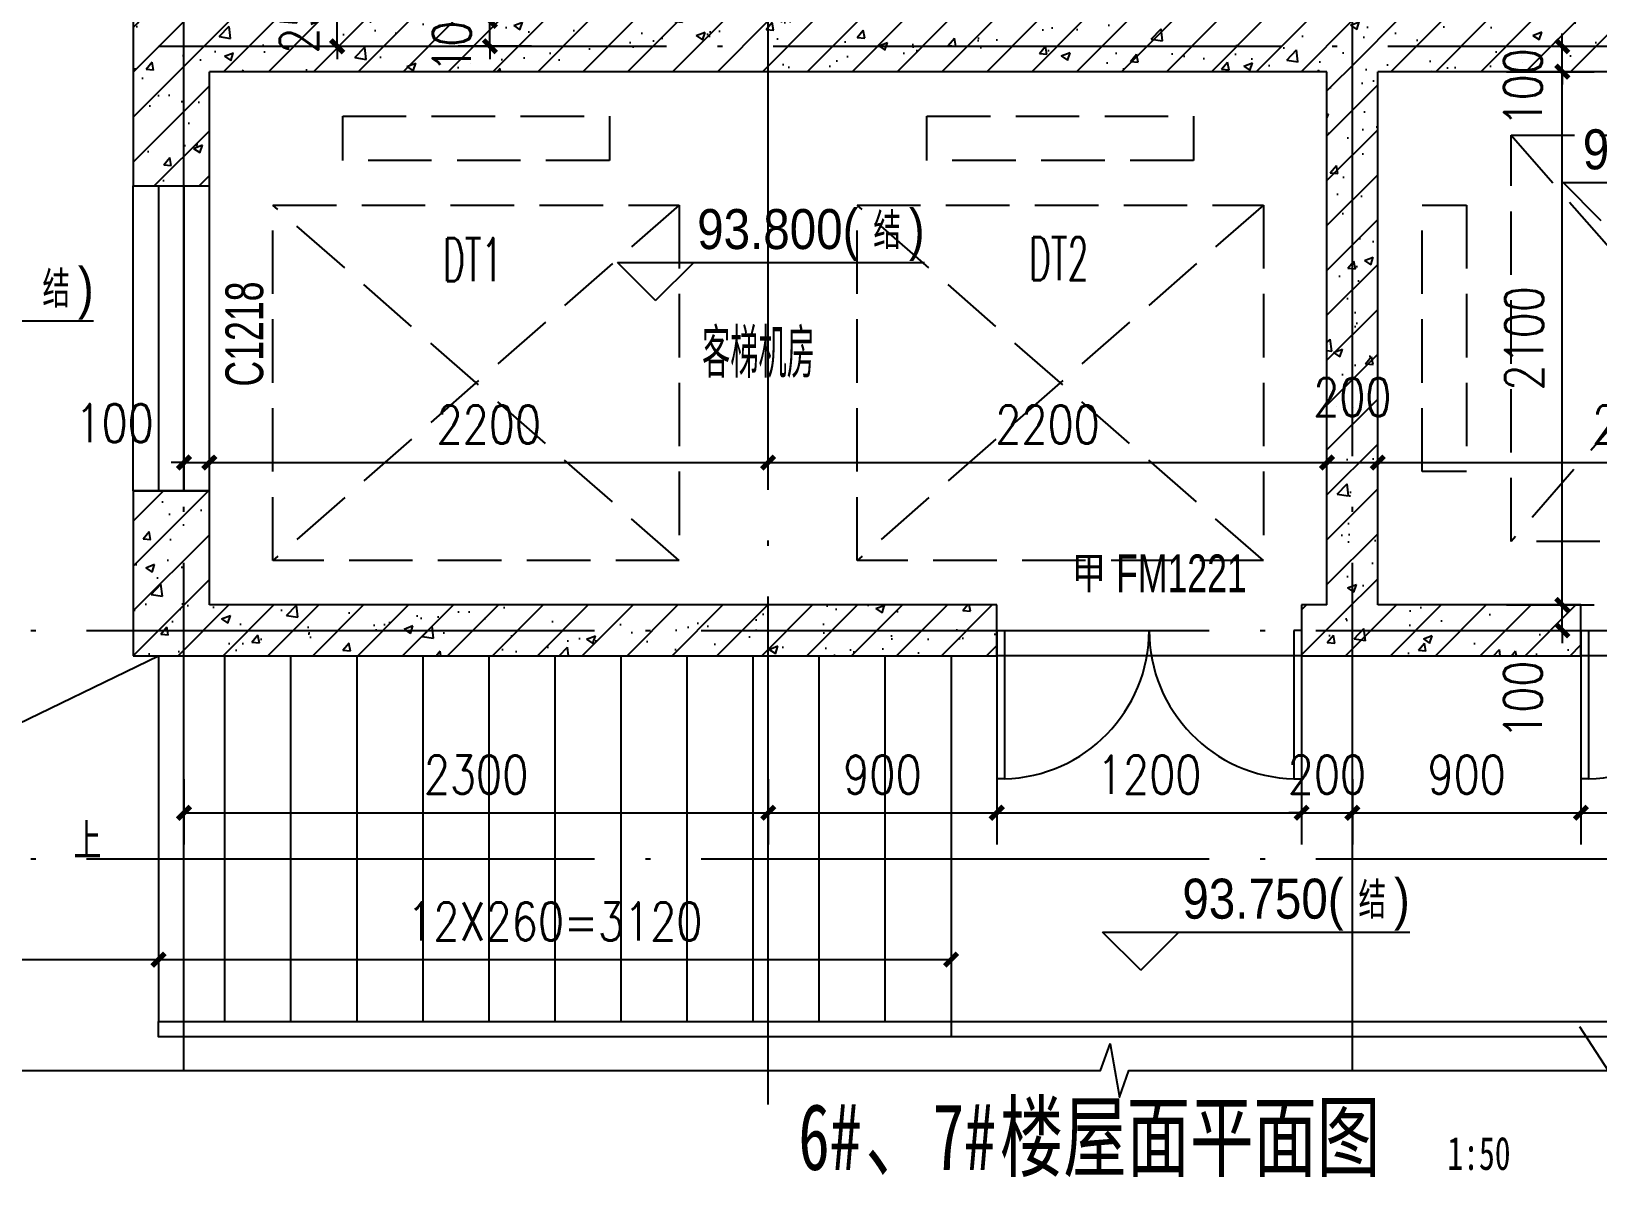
# Model space of a CAD drawing. Extents: x 718358 to 1668613, y -348838 to -159582.
# Drawn here: x 806582 to 812749, y -192309 to -187755 of the extents above; entities that cross this region are included whole.
import ezdxf

# ---------------------------------------------------------------- set-up
doc = ezdxf.new("R2010")
doc.units = 0
doc.header["$LTSCALE"] = 1000
doc.linetypes.add('DASH', pattern=[0.35, 0.25, -0.1])
doc.linetypes.add('DOTE', pattern=[2.42, 2, -0.2, 0.02, -0.2])
for name, color, linetype in [('建-尺寸', 73, 'Continuous'), ('建-影线', 8, 'Continuous'), ('建-房间名', 7, 'Continuous'), ('建-柱子', 6, 'Continuous'), ('建-标高', 3, 'Continuous'), ('建-楼梯', 4, 'Continuous'), ('建-楼梯-扶手', 3, 'Continuous'), ('建-符号', 3, 'Continuous'), ('建-符号说明', 7, 'Continuous'), ('建-索引', 3, 'Continuous'), ('建-轴网', 14, 'DOTE'), ('建-门', 4, 'Continuous'), ('建-门窗', 4, 'Continuous'), ('建-门窗-编号', 7, 'Continuous'), ('排水线', 41, 'Continuous')]:
    doc.layers.add(name, color=color, linetype=linetype)
doc.styles.add('_TCH_DIM', font='gt单线西文.shx', dxfattribs={"width": 0.8, "bigfont": 'gt单线中文.shx'})
doc.styles.add('_TCH_WINDOW', font='gt单线西文.shx', dxfattribs={"height": 3.5, "bigfont": 'gt单线中文.shx'})
doc.styles.add('DIM_FONT', font='SIMPLEX.shx', dxfattribs={"width": 0.8, "bigfont": 'GBCBIG.shx'})
doc.styles.add('黑体字', font='simhei.ttf', dxfattribs={"width": 0.7})
doc.dimstyles.new('DIMN50', dxfattribs={"dimscale": 0.5, "dimtxt": 300, "dimasz": 100, "dimexe": 250, "dimexo": 300, "dimgap": 150, "dimtad": 1, "dimdec": 0, "dimzin": 0, "dimdsep": 46, "dimtxsty": 'DIM_FONT', "dimblk": 'ARCHTICK', "dimcen": 0.09, "dimdle": 1, "dimclrt": 7, "dimazin": 2, "dimtfac": 1, "dimtdec": 0, "dimtix": 1, "dimtmove": 2, "dimatfit": 3, "dimldrblk": 'ARCHTICK', "dimfxl": 1, "dimtolj": 1, "dimtzin": 0, "dimarcsym": 0})
pattern_1 = [(45, (0, 0), (-88.388348, 88.388348), []), (50, (0, 0), (358.63009, -31.37607), [37.5, -412.5]), (355, (0, 0), (-69.37567, 376.09607), [30, -330]), (100.4514, (29.9, -2.6), (289.25469, 344.71977), [31.8701, -350.57106]), (46.1842, (0, 100), (533.62052, -82.7595), [56.25, -618.75]), (96.6356, (44.47, 93.1), (467.33135, 487.05894), [47.80514, -525.8565]), (351.1842, (0, 100), (467.33097, 487.0593), [45, -495]), (21, (50, 75), (298.45353, -201.30945), [37.5, -412.5]), (326, (50, 75), (121.65767, 362.57502), [30, -330]), (71.4514, (74.87, 58.22), (420.11131, 161.26525), [31.8701, -350.57106]), (37.5, (0, 0), (6.079928, 166.446927), [0, -326, 0, -335, 0, -331.25]), (7.5, (0, 0), (131.53477, 197.205856), [0, -191, 0, -318.5, 0, -126.25]), (327.5, (-111.5, 0), (266.911218, -11.277436), [0, -125, 0, -390, 0, -517.5]), (317.5, (-161.5, 0), (291.593085, 50.05249), [0, -162.5, 0, -259, 0, -367.5])]

# ---------------------------------------------------------------- blocks, each defined once
blk = doc.blocks.new('_ArchTick')
at = {"color": 0, "linetype": 'ByBlock', "const_width": 0.4}
blk.add_lwpolyline([(-0.5, -0.5), (0.5, 0.5)], dxfattribs=at)
blk = doc.blocks.new('*D2200')
at = {"layer": 'Defpoints', "color": 0, "transparency": 16777216}
for p in [(808387.5, -187714.1), (808701.2, -187714.1), (808701.2, -187814.2)]:
    blk.add_point(p, dxfattribs=at)
at = {"layer": '建-尺寸', "color": 0, "lineweight": -2, "transparency": 16777216}
for p, q in [((808551.2, -187714.1), (808262.5, -187714.1)), ((808387.5, -187714.1), (808387.5, -187664.1)), ((808387.5, -187814.2), (808387.5, -187714.1)), ((808551.2, -187814.2), (808262.5, -187814.2)), ((808387.5, -187814.2), (808387.5, -187864.2))]:
    blk.add_line(p, q, dxfattribs=at)
at = {"layer": '建-尺寸', "color": 0, "lineweight": -2, "transparency": 16777216, "xscale": 50, "yscale": 50, "zscale": 50}
for p, rotation in [((808387.5, -187714.1), 270), ((808387.5, -187814.2), 90)]:
    blk.add_blockref('_ArchTick', p, dxfattribs=dict(at, rotation=rotation))
at = {"layer": '建-尺寸', "color": 7, "transparency": 16777216, "insert": (808237.5, -187764.1), "char_height": 150, "attachment_point": 5, "rotation": 90, "style": 'DIM_FONT'}
blk.add_mtext('\\A1;100', dxfattribs=at)
blk = doc.blocks.new('*D2201')
at = {"layer": 'Defpoints', "color": 0, "transparency": 16777216}
for p in [(807476.5, -187564.2), (807785.8, -187564.2), (807476.5, -187814.2)]:
    blk.add_point(p, dxfattribs=at)
at = {"layer": '建-尺寸', "color": 0, "lineweight": -2, "transparency": 16777216}
for p, q in [((807785.8, -187564.2), (807785.8, -187514.2)), ((807626.5, -187564.2), (807910.8, -187564.2)), ((807785.8, -187814.2), (807785.8, -187564.2)), ((807626.5, -187814.2), (807910.8, -187814.2)), ((807785.8, -187814.2), (807785.8, -187864.2))]:
    blk.add_line(p, q, dxfattribs=at)
at = {"layer": '建-尺寸', "color": 0, "lineweight": -2, "transparency": 16777216, "xscale": 50, "yscale": 50, "zscale": 50}
for p, rotation in [((807785.8, -187564.2), 270), ((807785.8, -187814.2), 90)]:
    blk.add_blockref('_ArchTick', p, dxfattribs=dict(at, rotation=rotation))
at = {"layer": '建-尺寸', "color": 7, "transparency": 16777216, "insert": (807635.8, -187689.2), "char_height": 150, "attachment_point": 5, "rotation": 90, "style": 'DIM_FONT'}
blk.add_mtext('\\A1;250', dxfattribs=at)
blk = doc.blocks.new('*D2204')
at = {"layer": 'Defpoints', "color": 0, "transparency": 16777216}
for p in [(807282.8, -189453.4), (807182.8, -189709.7), (807282.8, -189709.7)]:
    blk.add_point(p, dxfattribs=at)
at = {"layer": '建-尺寸', "color": 0, "lineweight": -2, "transparency": 16777216}
for p, q in [((807182.8, -189559.7), (807182.8, -189328.4)), ((807282.8, -189559.7), (807282.8, -189328.4)), ((807182.8, -189453.4), (807132.8, -189453.4)), ((807182.8, -189453.4), (807282.8, -189453.4)), ((807282.8, -189453.4), (807332.8, -189453.4))]:
    blk.add_line(p, q, dxfattribs=at)
at = {"layer": '建-尺寸', "color": 0, "lineweight": -2, "transparency": 16777216, "xscale": 50, "yscale": 50, "zscale": 50}
blk.add_blockref('_ArchTick', (807182.8, -189453.4), dxfattribs=at)
at = {"layer": '建-尺寸', "color": 0, "lineweight": -2, "transparency": 16777216, "xscale": 50, "yscale": 50, "zscale": 50, "rotation": 180}
blk.add_blockref('_ArchTick', (807282.8, -189453.4), dxfattribs=at)
at = {"layer": '建-尺寸', "color": 7, "transparency": 16777216, "insert": (806909.4, -189298.4), "char_height": 150, "attachment_point": 5, "style": 'DIM_FONT'}
blk.add_mtext('\\A1;100', dxfattribs=at)
blk = doc.blocks.new('*D2205')
at = {"layer": 'Defpoints', "color": 0, "transparency": 16777216}
for p in [(809482.8, -189453.4), (807282.8, -189709.7), (809482.8, -189709.7)]:
    blk.add_point(p, dxfattribs=at)
at = {"layer": '建-尺寸', "color": 0, "lineweight": -2, "transparency": 16777216}
for p, q in [((807282.8, -189559.7), (807282.8, -189328.4)), ((809482.8, -189559.7), (809482.8, -189328.4)), ((807282.3, -189453.4), (809483.3, -189453.4))]:
    blk.add_line(p, q, dxfattribs=at)
at = {"layer": '建-尺寸', "color": 0, "lineweight": -2, "transparency": 16777216, "xscale": 50, "yscale": 50, "zscale": 50, "rotation": 180}
blk.add_blockref('_ArchTick', (807282.8, -189453.4), dxfattribs=at)
at = {"layer": '建-尺寸', "color": 0, "lineweight": -2, "transparency": 16777216, "xscale": 50, "yscale": 50, "zscale": 50}
blk.add_blockref('_ArchTick', (809482.8, -189453.4), dxfattribs=at)
at = {"layer": '建-尺寸', "color": 7, "transparency": 16777216, "insert": (808382.8, -189303.4), "char_height": 150, "attachment_point": 5, "style": 'DIM_FONT'}
blk.add_mtext('\\A1;2200', dxfattribs=at)
blk = doc.blocks.new('*D2206')
at = {"layer": 'Defpoints', "color": 0, "transparency": 16777216}
for p in [(811682.8, -189453.4), (809482.8, -189709.7), (811682.8, -189709.7)]:
    blk.add_point(p, dxfattribs=at)
at = {"layer": '建-尺寸', "color": 0, "lineweight": -2, "transparency": 16777216}
for p, q in [((809482.8, -189559.7), (809482.8, -189328.4)), ((811682.8, -189559.7), (811682.8, -189328.4)), ((809482.3, -189453.4), (811683.3, -189453.4))]:
    blk.add_line(p, q, dxfattribs=at)
at = {"layer": '建-尺寸', "color": 0, "lineweight": -2, "transparency": 16777216, "xscale": 50, "yscale": 50, "zscale": 50, "rotation": 180}
blk.add_blockref('_ArchTick', (809482.8, -189453.4), dxfattribs=at)
at = {"layer": '建-尺寸', "color": 0, "lineweight": -2, "transparency": 16777216, "xscale": 50, "yscale": 50, "zscale": 50}
blk.add_blockref('_ArchTick', (811682.8, -189453.4), dxfattribs=at)
at = {"layer": '建-尺寸', "color": 7, "transparency": 16777216, "insert": (810582.8, -189303.4), "char_height": 150, "attachment_point": 5, "style": 'DIM_FONT'}
blk.add_mtext('\\A1;2200', dxfattribs=at)
blk = doc.blocks.new('*D2207')
at = {"layer": 'Defpoints', "color": 0, "transparency": 16777216}
for p in [(811882.8, -189453.4), (811682.8, -189709.7), (811882.8, -189709.7)]:
    blk.add_point(p, dxfattribs=at)
at = {"layer": '建-尺寸', "color": 0, "lineweight": -2, "transparency": 16777216}
for p, q in [((811682.8, -189559.7), (811682.8, -189328.4)), ((811882.8, -189559.7), (811882.8, -189328.4)), ((811682.3, -189453.4), (811883.3, -189453.4))]:
    blk.add_line(p, q, dxfattribs=at)
at = {"layer": '建-尺寸', "color": 0, "lineweight": -2, "transparency": 16777216, "xscale": 50, "yscale": 50, "zscale": 50, "rotation": 180}
blk.add_blockref('_ArchTick', (811682.8, -189453.4), dxfattribs=at)
at = {"layer": '建-尺寸', "color": 0, "lineweight": -2, "transparency": 16777216, "xscale": 50, "yscale": 50, "zscale": 50}
blk.add_blockref('_ArchTick', (811882.8, -189453.4), dxfattribs=at)
at = {"layer": '建-尺寸', "color": 7, "transparency": 16777216, "insert": (811782.8, -189195.9), "char_height": 150, "attachment_point": 5, "style": 'DIM_FONT'}
blk.add_mtext('\\A1;200', dxfattribs=at)
blk = doc.blocks.new('*D2208')
at = {"layer": 'Defpoints', "color": 0, "transparency": 16777216}
for p in [(813982.8, -189453.4), (811882.8, -189709.7), (813982.8, -189709.7)]:
    blk.add_point(p, dxfattribs=at)
at = {"layer": '建-尺寸', "color": 0, "lineweight": -2, "transparency": 16777216}
for p, q in [((811882.8, -189559.7), (811882.8, -189328.4)), ((813982.8, -189559.7), (813982.8, -189328.4)), ((811882.3, -189453.4), (813983.3, -189453.4))]:
    blk.add_line(p, q, dxfattribs=at)
at = {"layer": '建-尺寸', "color": 0, "lineweight": -2, "transparency": 16777216, "xscale": 50, "yscale": 50, "zscale": 50, "rotation": 180}
blk.add_blockref('_ArchTick', (811882.8, -189453.4), dxfattribs=at)
at = {"layer": '建-尺寸', "color": 0, "lineweight": -2, "transparency": 16777216, "xscale": 50, "yscale": 50, "zscale": 50}
blk.add_blockref('_ArchTick', (813982.8, -189453.4), dxfattribs=at)
at = {"layer": '建-尺寸', "color": 7, "transparency": 16777216, "insert": (812932.8, -189303.4), "char_height": 150, "attachment_point": 5, "style": 'DIM_FONT'}
blk.add_mtext('\\A1;2100', dxfattribs=at)
blk = doc.blocks.new('*D2210')
at = {"layer": 'Defpoints', "color": 0, "transparency": 16777216}
for p in [(807182.8, -190550), (809482.8, -190550), (809482.8, -190832.6)]:
    blk.add_point(p, dxfattribs=at)
at = {"layer": '建-尺寸', "color": 0, "lineweight": -2, "transparency": 16777216}
for p, q in [((807182.8, -190700), (807182.8, -190957.6)), ((809482.8, -190700), (809482.8, -190957.6)), ((807182.3, -190832.6), (809483.3, -190832.6))]:
    blk.add_line(p, q, dxfattribs=at)
at = {"layer": '建-尺寸', "color": 0, "lineweight": -2, "transparency": 16777216, "xscale": 50, "yscale": 50, "zscale": 50, "rotation": 180}
blk.add_blockref('_ArchTick', (807182.8, -190832.6), dxfattribs=at)
at = {"layer": '建-尺寸', "color": 0, "lineweight": -2, "transparency": 16777216, "xscale": 50, "yscale": 50, "zscale": 50}
blk.add_blockref('_ArchTick', (809482.8, -190832.6), dxfattribs=at)
at = {"layer": '建-尺寸', "color": 7, "transparency": 16777216, "insert": (808332.8, -190682.6), "char_height": 150, "attachment_point": 5, "style": 'DIM_FONT'}
blk.add_mtext('\\A1;2300', dxfattribs=at)
blk = doc.blocks.new('*D2211')
at = {"layer": 'Defpoints', "color": 0, "transparency": 16777216}
for p in [(809482.8, -190550), (810382.8, -190550), (810382.8, -190832.6)]:
    blk.add_point(p, dxfattribs=at)
at = {"layer": '建-尺寸', "color": 0, "lineweight": -2, "transparency": 16777216}
for p, q in [((809482.8, -190700), (809482.8, -190957.6)), ((810382.8, -190700), (810382.8, -190957.6)), ((809482.3, -190832.6), (810383.3, -190832.6))]:
    blk.add_line(p, q, dxfattribs=at)
at = {"layer": '建-尺寸', "color": 0, "lineweight": -2, "transparency": 16777216, "xscale": 50, "yscale": 50, "zscale": 50, "rotation": 180}
blk.add_blockref('_ArchTick', (809482.8, -190832.6), dxfattribs=at)
at = {"layer": '建-尺寸', "color": 0, "lineweight": -2, "transparency": 16777216, "xscale": 50, "yscale": 50, "zscale": 50}
blk.add_blockref('_ArchTick', (810382.8, -190832.6), dxfattribs=at)
at = {"layer": '建-尺寸', "color": 7, "transparency": 16777216, "insert": (809932.8, -190682.6), "char_height": 150, "attachment_point": 5, "style": 'DIM_FONT'}
blk.add_mtext('\\A1;900', dxfattribs=at)
blk = doc.blocks.new('*D2212')
at = {"layer": 'Defpoints', "color": 0, "transparency": 16777216}
for p in [(810382.8, -190550), (811582.8, -190550), (811582.8, -190832.6)]:
    blk.add_point(p, dxfattribs=at)
at = {"layer": '建-尺寸', "color": 0, "lineweight": -2, "transparency": 16777216}
for p, q in [((810382.8, -190700), (810382.8, -190957.6)), ((811582.8, -190700), (811582.8, -190957.6)), ((810382.3, -190832.6), (811583.3, -190832.6))]:
    blk.add_line(p, q, dxfattribs=at)
at = {"layer": '建-尺寸', "color": 0, "lineweight": -2, "transparency": 16777216, "xscale": 50, "yscale": 50, "zscale": 50, "rotation": 180}
blk.add_blockref('_ArchTick', (810382.8, -190832.6), dxfattribs=at)
at = {"layer": '建-尺寸', "color": 0, "lineweight": -2, "transparency": 16777216, "xscale": 50, "yscale": 50, "zscale": 50}
blk.add_blockref('_ArchTick', (811582.8, -190832.6), dxfattribs=at)
at = {"layer": '建-尺寸', "color": 7, "transparency": 16777216, "insert": (810982.8, -190682.6), "char_height": 150, "attachment_point": 5, "style": 'DIM_FONT'}
blk.add_mtext('\\A1;1200', dxfattribs=at)
blk = doc.blocks.new('*D2213')
at = {"layer": 'Defpoints', "color": 0, "transparency": 16777216}
for p in [(811582.8, -190550), (811782.8, -190550), (811782.8, -190832.6)]:
    blk.add_point(p, dxfattribs=at)
at = {"layer": '建-尺寸', "color": 0, "lineweight": -2, "transparency": 16777216}
for p, q in [((811582.8, -190700), (811582.8, -190957.6)), ((811782.8, -190700), (811782.8, -190957.6)), ((811582.8, -190832.6), (811532.8, -190832.6)), ((811582.8, -190832.6), (811782.8, -190832.6)), ((811782.8, -190832.6), (811832.8, -190832.6))]:
    blk.add_line(p, q, dxfattribs=at)
at = {"layer": '建-尺寸', "color": 0, "lineweight": -2, "transparency": 16777216, "xscale": 50, "yscale": 50, "zscale": 50}
blk.add_blockref('_ArchTick', (811582.8, -190832.6), dxfattribs=at)
at = {"layer": '建-尺寸', "color": 0, "lineweight": -2, "transparency": 16777216, "xscale": 50, "yscale": 50, "zscale": 50, "rotation": 180}
blk.add_blockref('_ArchTick', (811782.8, -190832.6), dxfattribs=at)
at = {"layer": '建-尺寸', "color": 7, "transparency": 16777216, "insert": (811682.8, -190682.6), "char_height": 150, "attachment_point": 5, "style": 'DIM_FONT'}
blk.add_mtext('\\A1;200', dxfattribs=at)
blk = doc.blocks.new('*D2214')
at = {"layer": 'Defpoints', "color": 0, "transparency": 16777216}
for p in [(811782.8, -190550), (812682.8, -190550), (812682.8, -190832.6)]:
    blk.add_point(p, dxfattribs=at)
at = {"layer": '建-尺寸', "color": 0, "lineweight": -2, "transparency": 16777216}
for p, q in [((811782.8, -190700), (811782.8, -190957.6)), ((812682.8, -190700), (812682.8, -190957.6)), ((811782.3, -190832.6), (812683.3, -190832.6))]:
    blk.add_line(p, q, dxfattribs=at)
at = {"layer": '建-尺寸', "color": 0, "lineweight": -2, "transparency": 16777216, "xscale": 50, "yscale": 50, "zscale": 50, "rotation": 180}
blk.add_blockref('_ArchTick', (811782.8, -190832.6), dxfattribs=at)
at = {"layer": '建-尺寸', "color": 0, "lineweight": -2, "transparency": 16777216, "xscale": 50, "yscale": 50, "zscale": 50}
blk.add_blockref('_ArchTick', (812682.8, -190832.6), dxfattribs=at)
at = {"layer": '建-尺寸', "color": 7, "transparency": 16777216, "insert": (812232.8, -190682.6), "char_height": 150, "attachment_point": 5, "style": 'DIM_FONT'}
blk.add_mtext('\\A1;900', dxfattribs=at)
blk = doc.blocks.new('*D2215')
at = {"layer": 'Defpoints', "color": 0, "transparency": 16777216}
for p in [(812682.8, -190550), (813882.8, -190550), (813882.8, -190832.6)]:
    blk.add_point(p, dxfattribs=at)
at = {"layer": '建-尺寸', "color": 0, "lineweight": -2, "transparency": 16777216}
for p, q in [((812682.8, -190700), (812682.8, -190957.6)), ((813882.8, -190700), (813882.8, -190957.6)), ((812682.3, -190832.6), (813883.3, -190832.6))]:
    blk.add_line(p, q, dxfattribs=at)
at = {"layer": '建-尺寸', "color": 0, "lineweight": -2, "transparency": 16777216, "xscale": 50, "yscale": 50, "zscale": 50, "rotation": 180}
blk.add_blockref('_ArchTick', (812682.8, -190832.6), dxfattribs=at)
at = {"layer": '建-尺寸', "color": 0, "lineweight": -2, "transparency": 16777216, "xscale": 50, "yscale": 50, "zscale": 50}
blk.add_blockref('_ArchTick', (813882.8, -190832.6), dxfattribs=at)
at = {"layer": '建-尺寸', "color": 7, "transparency": 16777216, "insert": (813282.8, -190682.6), "char_height": 150, "attachment_point": 5, "style": 'DIM_FONT'}
blk.add_mtext('\\A1;1200', dxfattribs=at)
blk = doc.blocks.new('*D2218')
at = {"layer": 'Defpoints', "color": 0, "transparency": 16777216}
for p in [(812240, -187814.2), (812609.4, -187814.2), (812240, -187914.2)]:
    blk.add_point(p, dxfattribs=at)
at = {"layer": '建-尺寸', "color": 0, "lineweight": -2, "transparency": 16777216}
for p, q in [((812609.4, -187814.2), (812609.4, -187764.2)), ((812390, -187814.2), (812734.4, -187814.2)), ((812609.4, -187914.2), (812609.4, -187814.2)), ((812390, -187914.2), (812734.4, -187914.2)), ((812609.4, -187914.2), (812609.4, -187964.2))]:
    blk.add_line(p, q, dxfattribs=at)
at = {"layer": '建-尺寸', "color": 0, "lineweight": -2, "transparency": 16777216, "xscale": 50, "yscale": 50, "zscale": 50}
for p, rotation in [((812609.4, -187814.2), 270), ((812609.4, -187914.2), 90)]:
    blk.add_blockref('_ArchTick', p, dxfattribs=dict(at, rotation=rotation))
at = {"layer": '建-尺寸', "color": 7, "transparency": 16777216, "insert": (812454.4, -187976.1), "char_height": 150, "attachment_point": 5, "rotation": 90, "style": 'DIM_FONT'}
blk.add_mtext('\\A1;100', dxfattribs=at)
blk = doc.blocks.new('*D2219')
at = {"layer": 'Defpoints', "color": 0, "transparency": 16777216}
for p in [(812240, -187914.2), (812609.4, -187914.2), (812240, -190014.2)]:
    blk.add_point(p, dxfattribs=at)
at = {"layer": '建-尺寸', "color": 0, "lineweight": -2, "transparency": 16777216}
for p, q in [((812390, -187914.2), (812734.4, -187914.2)), ((812609.4, -190014.7), (812609.4, -187913.7)), ((812390, -190014.2), (812734.4, -190014.2))]:
    blk.add_line(p, q, dxfattribs=at)
at = {"layer": '建-尺寸', "color": 0, "lineweight": -2, "transparency": 16777216, "xscale": 50, "yscale": 50, "zscale": 50}
for p, rotation in [((812609.4, -187914.2), 90), ((812609.4, -190014.2), 270)]:
    blk.add_blockref('_ArchTick', p, dxfattribs=dict(at, rotation=rotation))
at = {"layer": '建-尺寸', "color": 7, "transparency": 16777216, "insert": (812459.4, -188964.2), "char_height": 150, "attachment_point": 5, "rotation": 90, "style": 'DIM_FONT'}
blk.add_mtext('\\A1;2100', dxfattribs=at)
blk = doc.blocks.new('*D2220')
at = {"layer": 'Defpoints', "color": 0, "transparency": 16777216}
for p in [(812240, -190014.2), (812609.4, -190014.2), (812240, -190114.2)]:
    blk.add_point(p, dxfattribs=at)
at = {"layer": '建-尺寸', "color": 0, "lineweight": -2, "transparency": 16777216}
for p, q in [((812609.4, -190014.2), (812609.4, -189964.2)), ((812390, -190014.2), (812734.4, -190014.2)), ((812609.4, -190114.2), (812609.4, -190014.2)), ((812390, -190114.2), (812734.4, -190114.2)), ((812609.4, -190114.2), (812609.4, -190164.2))]:
    blk.add_line(p, q, dxfattribs=at)
at = {"layer": '建-尺寸', "color": 0, "lineweight": -2, "transparency": 16777216, "xscale": 50, "yscale": 50, "zscale": 50}
for p, rotation in [((812609.4, -190014.2), 270), ((812609.4, -190114.2), 90)]:
    blk.add_blockref('_ArchTick', p, dxfattribs=dict(at, rotation=rotation))
at = {"layer": '建-尺寸', "color": 7, "transparency": 16777216, "insert": (812454.4, -190387.6), "char_height": 150, "attachment_point": 5, "rotation": 90, "style": 'DIM_FONT'}
blk.add_mtext('\\A1;100', dxfattribs=at)
blk = doc.blocks.new('*D2226')
at = {"layer": 'Defpoints', "color": 0, "transparency": 16777216}
for p in [(805482.8, -190818), (807082.8, -190818), (807082.8, -191410.8)]:
    blk.add_point(p, dxfattribs=at)
at = {"layer": '建-尺寸', "color": 0, "lineweight": -2, "transparency": 16777216}
for p, q in [((805482.8, -190968), (805482.8, -191535.8)), ((807082.8, -190968), (807082.8, -191535.8)), ((805482.3, -191410.8), (807083.3, -191410.8))]:
    blk.add_line(p, q, dxfattribs=at)
at = {"layer": '建-尺寸', "color": 0, "lineweight": -2, "transparency": 16777216, "xscale": 50, "yscale": 50, "zscale": 50, "rotation": 180}
blk.add_blockref('_ArchTick', (805482.8, -191410.8), dxfattribs=at)
at = {"layer": '建-尺寸', "color": 0, "lineweight": -2, "transparency": 16777216, "xscale": 50, "yscale": 50, "zscale": 50}
blk.add_blockref('_ArchTick', (807082.8, -191410.8), dxfattribs=at)
at = {"layer": '建-尺寸', "color": 7, "transparency": 16777216, "insert": (806282.8, -191260.8), "char_height": 150, "attachment_point": 5, "style": 'DIM_FONT'}
blk.add_mtext('\\A1;1600', dxfattribs=at)
blk = doc.blocks.new('*D2227')
at = {"layer": 'Defpoints', "color": 0, "transparency": 16777216}
for p in [(807082.8, -190818), (810202.8, -190818), (810202.8, -191410.8)]:
    blk.add_point(p, dxfattribs=at)
at = {"layer": '建-尺寸', "color": 0, "lineweight": -2, "transparency": 16777216}
for p, q in [((807082.8, -190968), (807082.8, -191535.8)), ((810202.8, -190968), (810202.8, -191535.8)), ((807082.3, -191410.8), (810203.3, -191410.8))]:
    blk.add_line(p, q, dxfattribs=at)
at = {"layer": '建-尺寸', "color": 0, "lineweight": -2, "transparency": 16777216, "xscale": 50, "yscale": 50, "zscale": 50, "rotation": 180}
blk.add_blockref('_ArchTick', (807082.8, -191410.8), dxfattribs=at)
at = {"layer": '建-尺寸', "color": 0, "lineweight": -2, "transparency": 16777216, "xscale": 50, "yscale": 50, "zscale": 50}
blk.add_blockref('_ArchTick', (810202.8, -191410.8), dxfattribs=at)
at = {"layer": '建-尺寸', "color": 7, "transparency": 16777216, "insert": (808642.8, -191260.8), "char_height": 150, "attachment_point": 5, "style": 'DIM_FONT'}
blk.add_mtext('\\A1;12X260=3120', dxfattribs=at)

msp = doc.modelspace()

# ---------------------------------------------------------------- hatches: boundary and pattern name
at = {"layer": '建-影线'}
h = msp.add_hatch(dxfattribs=at)
h.set_pattern_fill('钢筋混凝土', color=256, scale=50, style=0)
h.set_pattern_definition(pattern_1)
h.paths.add_polyline_path([(811782.8, -187847.5), (811782.8, -187714.2), (806982.8, -187714.2), (807282.8, -187914.2), (811682.8, -187914.2)])
h = msp.add_hatch(dxfattribs=at)
h.set_pattern_fill('钢筋混凝土', color=256, scale=50, style=0)
h.set_pattern_definition(pattern_1)
h.paths.add_polyline_path([(806982.8, -187714.2), (806982.8, -188364.2), (807282.8, -188364.2), (807282.8, -187914.2)])
h = msp.add_hatch(dxfattribs=at)
h.set_pattern_fill('钢筋混凝土', color=256, scale=50, style=0)
h.set_pattern_definition(pattern_1)
h.paths.add_polyline_path([(812532.8, -187914.2), (812532.8, -187714.2), (811782.8, -187714.2), (811782.8, -187847.5), (811882.8, -187914.2)])
h = msp.add_hatch(dxfattribs=at)
h.set_pattern_fill('钢筋混凝土', color=256, scale=50, style=0)
h.set_pattern_definition(pattern_1)
h.paths.add_polyline_path([(813982.8, -187914.2), (814282.8, -187714.2), (812532.8, -187714.2), (812532.8, -187914.2)])
h = msp.add_hatch(dxfattribs=at)
h.set_pattern_fill('钢筋混凝土', color=256, scale=50, style=0)
h.set_pattern_definition(pattern_1)
h.paths.add_polyline_path([(811782.8, -190080.9), (811882.8, -190014.2), (811882.8, -187914.2), (811782.8, -187847.5), (811682.8, -187914.2), (811682.8, -190014.2)])
h = msp.add_hatch(dxfattribs=at)
h.set_pattern_fill('钢筋混凝土', color=256, scale=50, style=0)
h.set_pattern_definition(pattern_1)
h.paths.add_polyline_path([(807282.8, -190014.2), (807282.8, -189564.2), (806982.8, -189564.2), (806982.8, -190214.2)])
h = msp.add_hatch(dxfattribs=at)
h.set_pattern_fill('钢筋混凝土', color=256, scale=50, style=0)
h.set_pattern_definition(pattern_1)
h.paths.add_polyline_path([(806982.8, -190214.2), (810382.8, -190214.2), (810382.8, -190014.2), (807282.8, -190014.2)])
h = msp.add_hatch(dxfattribs=at)
h.set_pattern_fill('钢筋混凝土', color=256, scale=50, style=0)
h.set_pattern_definition(pattern_1)
h.paths.add_polyline_path([(811682.8, -190014.2), (811582.8, -190014.2), (811582.8, -190214.2), (811782.8, -190214.2), (811782.8, -190080.9)])
h = msp.add_hatch(dxfattribs=at)
h.set_pattern_fill('钢筋混凝土', color=256, scale=50, style=0)
h.set_pattern_definition(pattern_1)
h.paths.add_polyline_path([(811782.8, -190214.2), (812682.8, -190214.2), (812682.8, -190014.2), (811882.8, -190014.2), (811782.8, -190080.9)])

# ---------------------------------------------------------------- linework, layer by layer
at = {"layer": '建-柱子'}
for p, q in [((806982.8, -187714.2), (806982.8, -188364.2)), ((811682.8, -187914.2), (807282.8, -187914.2)), ((807282.8, -188364.2), (807282.8, -187914.2)), ((811682.8, -190014.2), (811682.8, -187914.2)), ((812532.8, -187914.2), (811882.8, -187914.2)), ((811882.8, -190014.2), (811882.8, -187914.2)), ((813982.8, -187914.2), (812532.8, -187914.2)), ((806982.8, -188364.2), (807282.8, -188364.2)), ((807282.8, -189564.2), (806982.8, -189564.2)), ((806982.8, -189564.2), (806982.8, -190214.2)), ((807282.8, -190014.2), (807282.8, -189564.2)), ((810382.8, -190014.2), (807282.8, -190014.2)), ((810382.8, -190214.2), (810382.8, -190014.2)), ((811682.8, -190014.2), (811582.8, -190014.2)), ((811582.8, -190014.2), (811582.8, -190214.2)), ((812682.8, -190014.2), (811882.8, -190014.2)), ((812682.8, -190214.2), (812682.8, -190014.2)), ((806982.8, -190214.2), (810382.8, -190214.2)), ((811582.8, -190214.2), (811782.8, -190214.2)), ((811782.8, -190214.2), (812682.8, -190214.2))]:
    msp.add_line(p, q, dxfattribs=at)
at = {"layer": '建-标高'}
for p, q in [((812763, -188501.1), (812613, -188351.1)), ((812613, -188351.1), (813585, -188351.1)), ((809039.6, -188815.2), (808889.6, -188665.2)), ((808889.6, -188665.2), (810098.3, -188665.2)), ((809039.6, -188815.2), (809189.6, -188665.2)), ((805716.4, -188895.6), (806827.1, -188895.6)), ((810949.7, -191452.1), (810799.7, -191302.1)), ((810799.7, -191302.1), (812008.5, -191302.1)), ((810949.7, -191452.1), (811099.7, -191302.1))]:
    msp.add_line(p, q, dxfattribs=at)
at = {"layer": '建-楼梯', "linetype": 'DASH'}
for p, q in [((807807.8, -188264.2), (807807.8, -188089.2)), ((807807.8, -188089.2), (808857.8, -188089.2)), ((808857.8, -188089.2), (808857.8, -188264.2)), ((810107.8, -188264.2), (810107.8, -188089.2)), ((810107.8, -188089.2), (811157.8, -188089.2)), ((811157.8, -188089.2), (811157.8, -188264.2)), ((812407.8, -188164.2), (813807.8, -188164.2)), ((812407.8, -189764.2), (812407.8, -188164.2)), ((812407.8, -188164.2), (813807.8, -189764.2)), ((813807.8, -188164.2), (812407.8, -189764.2)), ((808857.8, -188264.2), (807807.8, -188264.2)), ((811157.8, -188264.2), (810107.8, -188264.2)), ((807532.8, -189839.2), (807532.8, -188439.2)), ((807532.8, -188439.2), (809132.8, -188439.2)), ((809132.8, -188439.2), (807532.8, -189839.2)), ((809132.8, -189839.2), (807532.8, -188439.2)), ((809132.8, -188439.2), (809132.8, -189839.2)), ((809832.8, -189839.2), (809832.8, -188439.2)), ((809832.8, -188439.2), (811432.8, -188439.2)), ((811432.8, -188439.2), (809832.8, -189839.2)), ((811432.8, -189839.2), (809832.8, -188439.2)), ((811432.8, -188439.2), (811432.8, -189839.2)), ((812057.8, -188439.2), (812232.8, -188439.2)), ((812057.8, -189489.2), (812057.8, -188439.2)), ((812232.8, -188439.2), (812232.8, -189489.2)), ((812232.8, -189489.2), (812057.8, -189489.2)), ((813807.8, -189764.2), (812407.8, -189764.2)), ((809132.8, -189839.2), (807532.8, -189839.2)), ((811432.8, -189839.2), (809832.8, -189839.2))]:
    msp.add_line(p, q, dxfattribs=at)
at = {"layer": '建-楼梯'}
for p, q in [((807082.8, -190213.9), (807082.8, -191654.5)), ((807342.8, -190213.9), (807342.8, -191654.5)), ((807602.8, -190213.9), (807602.8, -191654.5)), ((807862.8, -190213.9), (807862.8, -191654.5)), ((808122.8, -190213.9), (808122.8, -191654.5)), ((808382.8, -190213.9), (808382.8, -191654.5)), ((808642.8, -190213.9), (808642.8, -191654.5)), ((808902.8, -190213.9), (808902.8, -191654.5)), ((809162.8, -190213.9), (809162.8, -191654.5)), ((809422.8, -190213.9), (809422.8, -191654.5)), ((809682.8, -190213.9), (809682.8, -191654.5)), ((809942.8, -190213.9), (809942.8, -191654.5)), ((810202.8, -190213.9), (810202.8, -191654.5))]:
    msp.add_line(p, q, dxfattribs=at)
at = {"layer": '建-楼梯-扶手'}
msp.add_line((810202.8, -191654.5), (810202.8, -191714.5), dxfattribs=at)
for points in [[(814182.9, -190214.5), (814182.8, -191714.5), (811682.8, -191714.5), (807082.8, -191714.5), (807082.8, -191654.5)], [(807082.8, -191654.5), (814122.8, -191654.5), (814122.8, -190214.5)]]:
    msp.add_lwpolyline(points, dxfattribs=at)
at = {"layer": '建-符号'}
msp.add_lwpolyline([(806977.8, -190928.5, 0, 0, 0), (809562.1, -190928.5, 40, 0, 0), (809712.1, -190928.5, 0, 0, 0)], format="xyseb", dxfattribs=at)
msp.add_lwpolyline([(804379.6, -191847.9), (810790.9, -191847.9), (810829.1, -191742.9), (810866.1, -191952.9), (810903.4, -191847.9), (817314.7, -191847.9)], dxfattribs=at)
at = {"layer": '建-索引'}
msp.add_line((812676.8, -191674), (813088.5, -192309), dxfattribs=at)
at = {"layer": '建-轴网'}
for p, q in [((807182.8, -191847.9), (807182.8, -184746.2)), ((809482.8, -191981), (809482.8, -184746.2)), ((811782.8, -191847.9), (811782.8, -184746.2)), ((807082.8, -187814.2), (817314.7, -187814.2)), ((804379.6, -190114.2), (817314.7, -190114.2)), ((804379.6, -191014.2), (817314.7, -191014.2))]:
    msp.add_line(p, q, dxfattribs=at)
at = {"layer": '建-门'}
for p, q in [((810382.8, -190114.2), (810382.8, -190699.2)), ((810382.8, -190114.2), (810412.8, -190114.2)), ((810412.8, -190114.2), (810412.8, -190699.2)), ((811552.8, -190114.2), (811552.8, -190699.2)), ((811582.8, -190114.2), (811552.8, -190114.2)), ((811582.8, -190114.2), (811582.8, -190699.2)), ((812682.8, -190114.2), (812682.8, -190699.2)), ((812682.8, -190114.2), (812712.8, -190114.2)), ((812712.8, -190114.2), (812712.8, -190699.2)), ((811582.8, -190214.2), (810382.8, -190214.2)), ((813882.8, -190214.2), (812682.8, -190214.2)), ((810412.8, -190699.2), (810382.8, -190699.2)), ((811552.8, -190699.2), (811582.8, -190699.2)), ((812712.8, -190699.2), (812682.8, -190699.2))]:
    msp.add_line(p, q, dxfattribs=at)
for centre, start, end in [((810397.8, -190114.2), 271.46928, 360), ((811567.8, -190114.2), 180, 268.53072), ((812697.8, -190114.2), 271.46928, 360)]:
    msp.add_arc(centre, 585, start, end, dxfattribs=at)
at = {"layer": '建-门窗'}
for p, q in [((806982.8, -189564.2), (806982.8, -188364.2)), ((806982.8, -188364.2), (807282.8, -188364.2)), ((807082.8, -188364.2), (807082.8, -189564.2)), ((807182.8, -188364.2), (807182.8, -189564.2)), ((807282.8, -189564.2), (807282.8, -188364.2)), ((806982.8, -189564.2), (807282.8, -189564.2))]:
    msp.add_line(p, q, dxfattribs=at)
at = {"layer": '排水线', "ltscale": 0.5}
msp.add_line((805582.8, -190940), (807082.8, -190213.9), dxfattribs=at)

# ---------------------------------------------------------------- texts
at = {"layer": '建-房间名', "style": 'DIM_FONT'}
for s, height, width, p in [('DT1', 170, 0.564706, (808202.2, -188739.6)), ('DT2', 170, 0.564706, (810509.4, -188735.5)), ('客梯机房', 192.91, 0.8, (809222.5, -189119.9))]:
    msp.add_text(s, height=height, dxfattribs=dict(at, width=width)).set_placement(p)
at = {"layer": '建-标高', "style": '_TCH_DIM'}
for s, height, width, p in [('93.800(', 157.5, 0.888889, (812690, -188298.6)), ('93.800(', 157.5, 0.888889, (809203.3, -188612.7)), ('结', 143.3, 0.8, (809896.7, -188612.7)), (')', 157.5, 0.888889, (810036.7, -188612.7)), ('结', 143.3, 0.8, (806625.4, -188843.1)), (')', 157.5, 0.888889, (806765.4, -188843.1)), ('93.750(', 157.5, 0.888889, (811113.5, -191249.6)), ('结', 143.3, 0.8, (811806.8, -191249.6)), (')', 157.5, 0.888889, (811946.8, -191249.6))]:
    msp.add_text(s, height=height, dxfattribs=dict(at, width=width)).set_placement(p)
at = {"layer": '建-符号说明'}
for s, height, style, width, p in [('上', 143.3, '_TCH_DIM', 0.8, (806748.2, -191016)), ('楼屋面平面图', 261.39, '黑体字', 0.7, (810395.1, -192239)), ('6#', 261.39, '黑体字', 0.7, (809601.2, -192239)), ('7#', 261.39, '黑体字', 0.7, (810130.5, -192239)), ('1:50', 130.7, '黑体字', 0.7, (812156.8, -192239)), ('、', 261.4, '黑体字', 0.7, (809865.9, -192239))]:
    msp.add_text(s, height=height, dxfattribs=dict(at, style=style, width=width)).set_placement(p)
at = {"layer": '建-门窗-编号', "style": '_TCH_WINDOW', "width": 0.705882}
for s, rotation, p in [('C1218', 90, (807494.7, -189154.2)), ('FM1221', 360, (810852.3, -189964.2))]:
    msp.add_text(s, height=148.75, rotation=rotation, dxfattribs=at).set_placement(p)
at = {"layer": '建-门窗-编号', "style": '_TCH_WINDOW'}
msp.add_text('甲', height=143.3, rotation=360, dxfattribs=at).set_placement((810677.3, -189964.2))

# ---------------------------------------------------------------- dimensions: what is measured, and where the dimension line sits
at = {"layer": '建-尺寸'}
for p1, p2, distance, picture, middle in [((807476.5, -187814.2), (807476.5, -187564.2), -309.3, '*D2201', (807635.8, -187689.2)), ((808701.2, -187814.2), (808701.2, -187714.1), 313.8, '*D2200', (808237.5, -187764.1)), ((812240, -190014.2), (812240, -187914.2), -369.4, '*D2219', (812459.4, -188964.2)), ((807282.8, -189709.7), (809482.8, -189709.7), 256.4, '*D2205', (808382.8, -189303.4)), ((809482.8, -189709.7), (811682.8, -189709.7), 256.4, '*D2206', (810582.8, -189303.4)), ((811882.8, -189709.7), (813982.8, -189709.7), 256.4, '*D2208', (812932.8, -189303.4)), ((807182.8, -190550), (809482.8, -190550), -282.6, '*D2210', (808332.8, -190682.6)), ((809482.8, -190550), (810382.8, -190550), -282.6, '*D2211', (809932.8, -190682.6)), ((810382.8, -190550), (811582.8, -190550), -282.6, '*D2212', (810982.8, -190682.6)), ((811582.8, -190550), (811782.8, -190550), -282.6, '*D2213', (811682.8, -190682.6)), ((811782.8, -190550), (812682.8, -190550), -282.6, '*D2214', (812232.8, -190682.6)), ((812682.8, -190550), (813882.8, -190550), -282.6, '*D2215', (813282.8, -190682.6)), ((805482.8, -190818), (807082.8, -190818), -592.7, '*D2226', (806282.8, -191260.8))]:
    dim = msp.add_aligned_dim(p1=p1, p2=p2, distance=distance, dimstyle='DIMN50', dxfattribs=at)
    dim.commit()
    dim.dimension.update_dxf_attribs({"geometry": picture, "text_midpoint": middle})
for base, p1, p2, angle, picture, middle in [((812609.4, -187814.2), (812240, -187914.2), (812240, -187814.2), 90, '*D2218', (812454.4, -187976.1)), ((811882.8, -189453.4), (811682.8, -189709.7), (811882.8, -189709.7), 0, '*D2207', (811782.8, -189195.9)), ((807282.8, -189453.4), (807182.8, -189709.7), (807282.8, -189709.7), 0, '*D2204', (806909.4, -189298.4)), ((812609.4, -190014.2), (812240, -190114.2), (812240, -190014.2), 90, '*D2220', (812454.4, -190387.6))]:
    dim = msp.add_linear_dim(base=base, p1=p1, p2=p2, angle=angle, dimstyle='DIMN50', dxfattribs=at)
    dim.commit()
    dim.dimension.update_dxf_attribs({"geometry": picture, "text_midpoint": middle, "dimtype": 161})
dim = msp.add_aligned_dim(p1=(807082.8, -190818), p2=(810202.8, -190818), distance=-592.7, text='12X260=3120', dimstyle='DIMN50', dxfattribs=at)
dim.commit()
dim.dimension.update_dxf_attribs({"geometry": '*D2227', "text_midpoint": (808642.8, -191260.8)})

doc.saveas('drawing.dxf')
